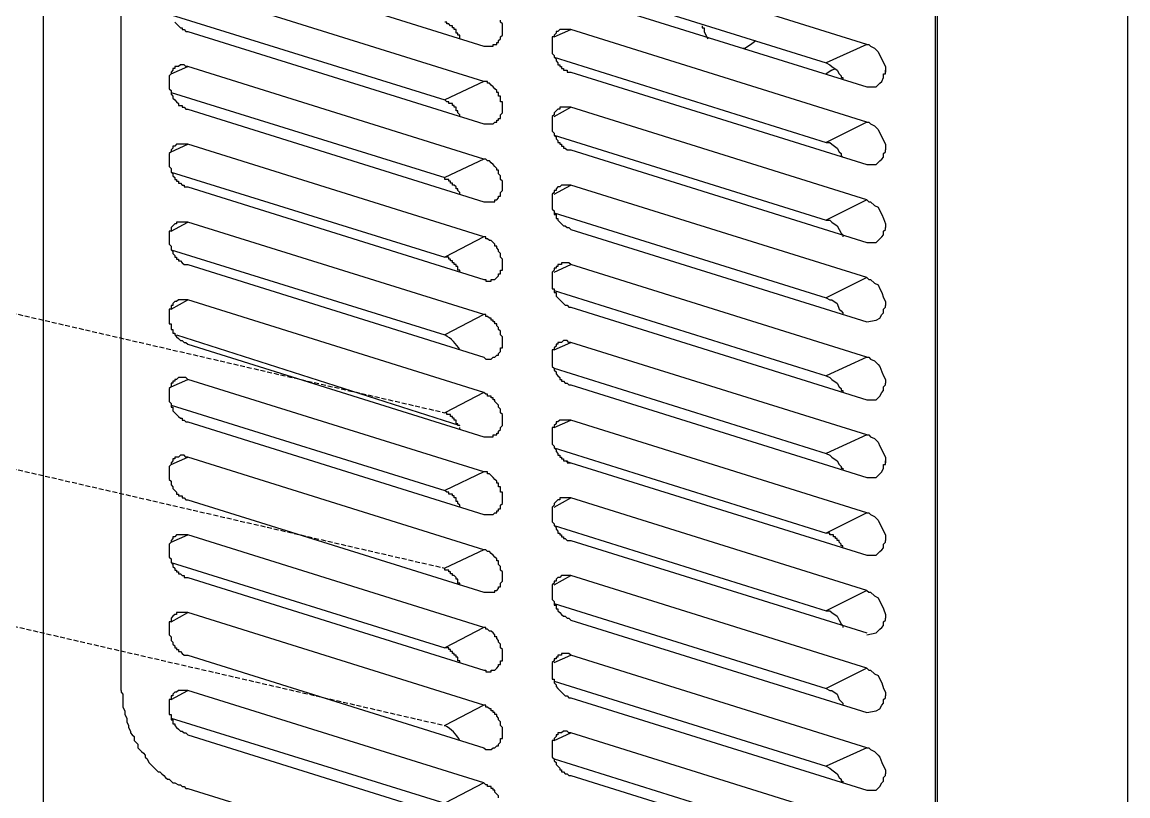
# Model space of a CAD drawing. Header units: millimetres. Extents: x 2689 to 2999, y 977 to 1485.
# Drawn here: x 2756.8 to 2808.9, y 1042 to 1078.5 of the extents above; entities that cross this region are included whole.
import ezdxf

# ---------------------------------------------------------------- set-up
doc = ezdxf.new("R2010")
doc.units = ezdxf.units.MM
doc.linetypes.add('PDF_IMPORT', pattern=[1, 0.8, -0.2])
doc.layers.add('PDF_几何图形', color=7, linetype='Continuous')

msp = doc.modelspace()

# ---------------------------------------------------------------- linework, layer by layer
at = {"layer": 'PDF_几何图形', "lineweight": -3}
for points in [[(2757.764, 1036.04), (2757.764, 1159.613)], [(2808.904, 1011.517), (2808.904, 1152.195)], [(2761.429, 1046.949), (2761.429, 1146.435)], [(2799.828, 1034.905), (2799.828, 1134.305)], [(2799.915, 1134.392), (2799.915, 1034.993)], [(2764.571, 1081.682), (2778.534, 1077.318)], [(2796.599, 1077.405), (2782.636, 1081.769)], [(2781.85, 1080.547), (2794.679, 1076.533)], [(2778.534, 1075.66), (2764.571, 1080.024)], [(2782.636, 1079.762), (2796.599, 1075.398)], [(2763.786, 1078.802), (2776.701, 1074.787)], [(2763.96, 1078.453), (2764.047, 1078.365), (2764.135, 1078.278), (2764.222, 1078.191), (2764.309, 1078.191), (2764.309, 1078.104), (2764.396, 1078.104), (2764.484, 1078.016), (2764.571, 1078.016)], [(2777.4, 1077.667), (2777.4, 1077.755), (2777.4, 1077.842), (2777.312, 1077.842), (2777.312, 1077.929), (2777.225, 1077.929), (2777.225, 1078.016), (2777.225, 1078.104), (2777.138, 1078.104), (2777.138, 1078.191), (2777.05, 1078.191), (2777.05, 1078.278), (2776.963, 1078.278), (2776.876, 1078.365), (2776.789, 1078.365), (2776.789, 1078.453), (2776.701, 1078.453)], [(2778.534, 1077.318), (2778.621, 1077.318), (2778.709, 1077.318), (2778.796, 1077.318), (2778.883, 1077.318), (2778.97, 1077.318), (2778.97, 1077.405), (2779.058, 1077.405), (2779.145, 1077.405), (2779.145, 1077.493), (2779.232, 1077.493), (2779.232, 1077.58), (2779.319, 1077.667), (2779.319, 1077.755), (2779.407, 1077.842), (2779.407, 1077.929), (2779.407, 1078.016), (2779.407, 1078.104), (2779.407, 1078.191), (2779.407, 1078.278), (2779.407, 1078.365), (2779.319, 1078.453), (2779.319, 1078.54)], [(2764.571, 1078.016), (2778.534, 1073.653)], [(2782.636, 1078.104), (2782.548, 1078.104), (2782.461, 1078.104), (2782.374, 1078.104), (2782.287, 1078.104), (2782.199, 1078.104), (2782.112, 1078.104), (2782.025, 1078.016), (2781.938, 1078.016), (2781.938, 1077.929), (2781.85, 1077.842), (2781.85, 1077.755), (2781.763, 1077.755), (2781.763, 1077.667), (2781.763, 1077.58), (2781.763, 1077.493), (2781.763, 1077.405), (2781.763, 1077.318), (2781.763, 1077.231), (2781.763, 1077.144), (2781.763, 1077.056), (2781.763, 1076.969), (2781.85, 1076.882), (2781.85, 1076.795), (2781.938, 1076.707), (2781.938, 1076.62), (2782.025, 1076.533), (2782.025, 1076.445), (2782.112, 1076.445), (2782.112, 1076.358), (2782.199, 1076.358), (2782.199, 1076.271), (2782.287, 1076.271), (2782.287, 1076.184), (2782.374, 1076.184), (2782.461, 1076.184), (2782.461, 1076.096), (2782.548, 1076.096), (2782.636, 1076.096)], [(2781.85, 1077.755), (2782.636, 1078.104)], [(2796.599, 1073.74), (2782.636, 1078.104)], [(2788.832, 1078.278), (2788.832, 1078.191), (2788.919, 1078.191), (2788.919, 1078.104), (2788.919, 1078.016), (2789.006, 1077.842), (2789.094, 1077.667)], [(2790.839, 1077.231), (2791.101, 1077.405), (2791.363, 1077.58)], [(2796.599, 1077.405), (2794.679, 1076.533)], [(2796.599, 1077.405), (2796.686, 1077.405), (2796.773, 1077.318), (2796.948, 1077.231), (2797.122, 1077.056), (2797.21, 1076.882), (2797.297, 1076.707), (2797.384, 1076.533), (2797.471, 1076.358), (2797.471, 1076.096)], [(2781.85, 1076.795), (2794.679, 1072.78)], [(2790.752, 1077.231), (2790.839, 1077.231)], [(2764.571, 1076.358), (2764.484, 1076.358), (2764.396, 1076.446), (2764.309, 1076.446), (2764.222, 1076.446), (2764.135, 1076.358), (2764.047, 1076.358), (2763.96, 1076.358), (2763.96, 1076.271), (2763.873, 1076.271), (2763.873, 1076.184), (2763.786, 1076.096), (2763.786, 1076.009), (2763.698, 1075.922), (2763.698, 1075.835), (2763.698, 1075.747), (2763.698, 1075.66), (2763.698, 1075.573), (2763.698, 1075.486), (2763.698, 1075.398), (2763.698, 1075.311), (2763.786, 1075.224), (2763.786, 1075.136), (2763.786, 1075.049), (2763.873, 1074.962), (2763.873, 1074.875), (2763.96, 1074.787), (2764.047, 1074.7), (2764.135, 1074.613), (2764.135, 1074.526), (2764.222, 1074.526), (2764.309, 1074.526), (2764.309, 1074.438), (2764.396, 1074.438), (2764.484, 1074.351), (2764.571, 1074.351)], [(2763.786, 1076.009), (2764.571, 1076.358)], [(2778.534, 1071.995), (2764.571, 1076.358)], [(2794.679, 1076.533), (2794.853, 1076.446), (2794.941, 1076.358), (2795.202, 1076.184), (2795.29, 1076.009), (2795.377, 1075.922), (2795.377, 1075.835), (2795.464, 1075.835), (2795.464, 1075.747)], [(2794.941, 1076.184), (2795.115, 1076.271)], [(2782.636, 1076.096), (2796.599, 1071.733)], [(2794.941, 1076.184), (2794.679, 1076.009)], [(2797.035, 1075.398), (2797.21, 1075.573), (2797.297, 1075.66), (2797.384, 1075.835), (2797.384, 1075.922), (2797.384, 1076.009), (2797.471, 1076.009), (2797.471, 1076.184)], [(2778.534, 1075.66), (2776.701, 1074.787)], [(2778.534, 1073.653), (2778.621, 1073.653), (2778.709, 1073.653), (2778.796, 1073.653), (2778.883, 1073.653), (2778.97, 1073.653), (2779.058, 1073.74), (2779.145, 1073.74), (2779.145, 1073.827), (2779.232, 1073.827), (2779.232, 1073.915), (2779.319, 1073.915), (2779.319, 1074.002), (2779.319, 1074.089), (2779.407, 1074.176), (2779.407, 1074.264), (2779.407, 1074.351), (2779.407, 1074.438), (2779.407, 1074.526), (2779.407, 1074.613), (2779.407, 1074.7), (2779.319, 1074.7), (2779.319, 1074.787), (2779.319, 1074.875), (2779.319, 1074.962), (2779.232, 1074.962), (2779.232, 1075.049), (2779.232, 1075.136), (2779.145, 1075.136), (2779.145, 1075.224), (2779.058, 1075.311), (2778.97, 1075.398), (2778.883, 1075.486), (2778.796, 1075.573), (2778.709, 1075.573), (2778.709, 1075.66), (2778.621, 1075.66), (2778.534, 1075.66)], [(2796.599, 1075.398), (2797.035, 1075.398)], [(2763.786, 1075.136), (2776.701, 1071.122)], [(2777.4, 1074.002), (2777.4, 1074.089), (2777.312, 1074.176), (2777.312, 1074.264), (2777.225, 1074.264), (2777.225, 1074.351), (2777.225, 1074.438), (2777.138, 1074.438), (2777.138, 1074.526), (2777.05, 1074.526), (2777.05, 1074.613), (2776.963, 1074.613), (2776.876, 1074.613), (2776.876, 1074.7), (2776.789, 1074.7), (2776.701, 1074.787)], [(2764.571, 1074.351), (2778.534, 1069.988)], [(2782.636, 1074.438), (2782.548, 1074.438), (2782.461, 1074.438), (2782.374, 1074.438), (2782.287, 1074.438), (2782.199, 1074.438), (2782.112, 1074.438), (2782.112, 1074.351), (2782.025, 1074.351), (2781.938, 1074.264), (2781.85, 1074.176), (2781.85, 1074.089), (2781.763, 1074.002), (2781.763, 1073.915), (2781.763, 1073.827), (2781.763, 1073.74), (2781.763, 1073.653), (2781.763, 1073.566), (2781.763, 1073.478), (2781.763, 1073.391), (2781.763, 1073.304), (2781.85, 1073.217), (2781.85, 1073.129), (2781.938, 1073.042), (2781.938, 1072.955), (2782.025, 1072.867), (2782.025, 1072.78), (2782.112, 1072.78), (2782.112, 1072.693), (2782.199, 1072.693), (2782.199, 1072.606), (2782.287, 1072.606), (2782.287, 1072.518), (2782.374, 1072.518), (2782.461, 1072.431), (2782.548, 1072.431), (2782.636, 1072.431)], [(2781.85, 1074.002), (2782.636, 1074.438)], [(2796.599, 1070.075), (2782.636, 1074.438)], [(2796.599, 1073.74), (2794.679, 1072.78)], [(2796.599, 1073.74), (2796.686, 1073.74), (2796.773, 1073.653), (2796.948, 1073.566), (2797.122, 1073.391), (2797.21, 1073.217), (2797.297, 1073.042), (2797.384, 1072.867), (2797.471, 1072.693), (2797.471, 1072.431)], [(2781.85, 1073.129), (2794.679, 1069.115)], [(2764.571, 1072.693), (2764.484, 1072.693), (2764.396, 1072.693), (2764.309, 1072.693), (2764.222, 1072.693), (2764.135, 1072.693), (2764.047, 1072.693), (2763.96, 1072.606), (2763.873, 1072.606), (2763.873, 1072.518), (2763.786, 1072.431), (2763.786, 1072.344), (2763.698, 1072.257), (2763.698, 1072.169), (2763.698, 1072.082), (2763.698, 1071.995), (2763.698, 1071.907), (2763.698, 1071.82), (2763.698, 1071.733), (2763.698, 1071.646), (2763.786, 1071.558), (2763.786, 1071.471), (2763.786, 1071.384), (2763.873, 1071.297), (2763.873, 1071.209), (2763.96, 1071.122), (2763.96, 1071.035), (2764.047, 1071.035), (2764.047, 1070.948), (2764.135, 1070.948), (2764.135, 1070.86), (2764.222, 1070.86), (2764.309, 1070.773), (2764.396, 1070.773), (2764.396, 1070.686), (2764.484, 1070.686), (2764.571, 1070.686)], [(2763.786, 1072.344), (2764.571, 1072.693)], [(2778.534, 1068.329), (2764.571, 1072.693)], [(2794.679, 1072.78), (2794.853, 1072.78), (2794.941, 1072.693), (2795.202, 1072.518), (2795.29, 1072.344), (2795.377, 1072.257), (2795.377, 1072.169), (2795.464, 1072.082)], [(2782.636, 1072.431), (2796.599, 1068.068)], [(2797.035, 1071.733), (2797.21, 1071.907), (2797.297, 1071.995), (2797.384, 1072.082), (2797.384, 1072.257), (2797.471, 1072.344), (2797.471, 1072.431)], [(2778.534, 1071.995), (2776.701, 1071.122)], [(2778.534, 1069.988), (2778.621, 1069.988), (2778.709, 1069.988), (2778.796, 1069.988), (2778.883, 1069.988), (2778.97, 1069.988), (2779.058, 1069.988), (2779.058, 1070.075), (2779.145, 1070.075), (2779.232, 1070.162), (2779.232, 1070.249), (2779.319, 1070.249), (2779.319, 1070.337), (2779.319, 1070.424), (2779.407, 1070.511), (2779.407, 1070.598), (2779.407, 1070.686), (2779.407, 1070.773), (2779.407, 1070.86), (2779.407, 1070.948), (2779.319, 1071.035), (2779.319, 1071.122), (2779.319, 1071.209), (2779.232, 1071.297), (2779.232, 1071.384), (2779.232, 1071.471), (2779.145, 1071.471), (2779.145, 1071.558), (2779.058, 1071.646), (2778.97, 1071.733), (2778.883, 1071.82), (2778.796, 1071.908), (2778.709, 1071.908), (2778.621, 1071.995), (2778.534, 1071.995)], [(2796.599, 1071.733), (2797.035, 1071.733)], [(2763.786, 1071.384), (2776.701, 1067.369)], [(2777.4, 1070.337), (2777.4, 1070.424), (2777.312, 1070.511), (2777.312, 1070.598), (2777.225, 1070.598), (2777.225, 1070.686), (2777.138, 1070.773), (2777.05, 1070.773), (2777.05, 1070.86), (2776.963, 1070.86), (2776.963, 1070.948), (2776.876, 1070.948), (2776.876, 1071.035), (2776.789, 1071.035), (2776.701, 1071.035), (2776.701, 1071.122)], [(2764.571, 1070.686), (2778.534, 1066.322)], [(2782.636, 1070.773), (2782.548, 1070.773), (2782.461, 1070.773), (2782.374, 1070.773), (2782.287, 1070.773), (2782.199, 1070.773), (2782.112, 1070.686), (2782.025, 1070.686), (2781.938, 1070.598), (2781.938, 1070.511), (2781.85, 1070.511), (2781.85, 1070.424), (2781.763, 1070.337), (2781.763, 1070.249), (2781.763, 1070.162), (2781.763, 1070.075), (2781.763, 1069.988), (2781.763, 1069.9), (2781.763, 1069.813), (2781.763, 1069.726), (2781.763, 1069.638), (2781.85, 1069.551), (2781.85, 1069.464), (2781.85, 1069.377), (2781.938, 1069.377), (2781.938, 1069.289), (2781.938, 1069.202), (2782.025, 1069.202), (2782.025, 1069.115), (2782.112, 1069.028), (2782.199, 1068.94), (2782.287, 1068.853), (2782.374, 1068.853), (2782.461, 1068.766), (2782.548, 1068.766), (2782.636, 1068.679)], [(2781.85, 1070.337), (2782.636, 1070.773)], [(2796.599, 1066.41), (2782.636, 1070.773)], [(2796.599, 1070.075), (2794.679, 1069.115)], [(2796.599, 1070.075), (2796.686, 1069.988), (2796.773, 1069.988), (2796.948, 1069.813), (2797.122, 1069.726), (2797.21, 1069.551), (2797.297, 1069.377), (2797.384, 1069.202), (2797.471, 1068.94), (2797.471, 1068.766)], [(2781.85, 1069.464), (2794.679, 1065.45)], [(2764.571, 1069.028), (2764.484, 1069.028), (2764.396, 1069.028), (2764.309, 1069.028), (2764.222, 1069.028), (2764.135, 1069.028), (2764.047, 1069.028), (2764.047, 1068.94), (2763.96, 1068.94), (2763.873, 1068.853), (2763.786, 1068.766), (2763.786, 1068.679), (2763.786, 1068.591), (2763.698, 1068.591), (2763.698, 1068.504), (2763.698, 1068.417), (2763.698, 1068.329), (2763.698, 1068.242), (2763.698, 1068.155), (2763.698, 1068.068), (2763.698, 1067.98), (2763.786, 1067.893), (2763.786, 1067.806), (2763.786, 1067.719), (2763.873, 1067.631), (2763.873, 1067.544), (2763.96, 1067.457), (2763.96, 1067.369), (2764.047, 1067.369), (2764.047, 1067.282), (2764.135, 1067.282), (2764.135, 1067.195), (2764.222, 1067.195), (2764.309, 1067.108), (2764.396, 1067.02), (2764.484, 1067.02), (2764.571, 1067.02)], [(2763.786, 1068.591), (2764.571, 1069.028)], [(2778.534, 1064.664), (2764.571, 1069.028)], [(2794.679, 1069.115), (2794.853, 1069.115), (2794.941, 1069.028), (2795.202, 1068.853), (2795.29, 1068.679), (2795.377, 1068.504), (2795.464, 1068.417), (2795.464, 1068.329)], [(2782.636, 1068.679), (2796.599, 1064.315)], [(2797.035, 1068.068), (2797.21, 1068.242), (2797.297, 1068.329), (2797.384, 1068.417), (2797.384, 1068.504), (2797.384, 1068.591), (2797.471, 1068.679), (2797.471, 1068.766)], [(2778.534, 1068.329), (2776.701, 1067.369)], [(2778.534, 1066.322), (2778.621, 1066.322), (2778.621, 1066.235), (2778.709, 1066.235), (2778.796, 1066.235), (2778.883, 1066.235), (2778.883, 1066.322), (2778.97, 1066.322), (2779.058, 1066.322), (2779.145, 1066.41), (2779.232, 1066.497), (2779.232, 1066.584), (2779.319, 1066.584), (2779.319, 1066.671), (2779.319, 1066.759), (2779.407, 1066.759), (2779.407, 1066.846), (2779.407, 1066.933), (2779.407, 1067.02), (2779.407, 1067.108), (2779.407, 1067.195), (2779.407, 1067.282), (2779.319, 1067.369), (2779.319, 1067.457), (2779.319, 1067.544), (2779.232, 1067.631), (2779.232, 1067.719), (2779.145, 1067.806), (2779.145, 1067.893), (2779.058, 1067.893), (2779.058, 1067.98), (2778.97, 1068.068), (2778.883, 1068.155), (2778.796, 1068.155), (2778.709, 1068.242), (2778.621, 1068.242), (2778.621, 1068.329), (2778.534, 1068.329)], [(2796.599, 1068.068), (2797.035, 1068.068)], [(2763.786, 1067.719), (2776.701, 1063.704)], [(2764.571, 1067.02), (2778.534, 1062.657)], [(2777.4, 1066.671), (2777.4, 1066.759), (2777.312, 1066.759), (2777.312, 1066.846), (2777.312, 1066.933), (2777.225, 1066.933), (2777.225, 1067.02), (2777.138, 1067.02), (2777.138, 1067.108), (2777.05, 1067.108), (2777.05, 1067.195), (2776.963, 1067.195), (2776.963, 1067.282), (2776.876, 1067.282), (2776.876, 1067.369), (2776.789, 1067.369), (2776.701, 1067.369)], [(2782.636, 1067.02), (2782.548, 1067.108), (2782.461, 1067.108), (2782.374, 1067.108), (2782.287, 1067.108), (2782.199, 1067.108), (2782.199, 1067.02), (2782.112, 1067.02), (2782.025, 1067.02), (2782.025, 1066.933), (2781.938, 1066.933), (2781.938, 1066.846), (2781.85, 1066.846), (2781.85, 1066.759), (2781.763, 1066.671), (2781.763, 1066.584), (2781.763, 1066.497), (2781.763, 1066.41), (2781.763, 1066.322), (2781.763, 1066.235), (2781.763, 1066.148), (2781.763, 1066.06), (2781.763, 1065.973), (2781.763, 1065.886), (2781.85, 1065.886), (2781.85, 1065.799), (2781.85, 1065.711), (2781.938, 1065.711), (2781.938, 1065.624), (2781.938, 1065.537), (2782.025, 1065.45), (2782.112, 1065.362), (2782.199, 1065.275), (2782.287, 1065.188), (2782.374, 1065.101), (2782.461, 1065.101), (2782.548, 1065.013), (2782.636, 1065.013)], [(2781.85, 1066.671), (2782.636, 1067.02)], [(2796.599, 1062.657), (2782.636, 1067.02)], [(2796.599, 1066.41), (2794.679, 1065.45)], [(2796.599, 1066.41), (2796.686, 1066.322), (2796.773, 1066.322), (2796.948, 1066.148), (2797.122, 1066.06), (2797.21, 1065.886), (2797.297, 1065.711), (2797.384, 1065.45), (2797.471, 1065.275), (2797.471, 1065.1)], [(2764.571, 1065.362), (2764.484, 1065.362), (2764.396, 1065.362), (2764.309, 1065.362), (2764.222, 1065.362), (2764.135, 1065.362), (2764.047, 1065.275), (2763.96, 1065.275), (2763.873, 1065.188), (2763.873, 1065.1), (2763.786, 1065.1), (2763.786, 1065.013), (2763.786, 1064.926), (2763.698, 1064.926), (2763.698, 1064.839), (2763.698, 1064.751), (2763.698, 1064.664), (2763.698, 1064.577), (2763.698, 1064.49), (2763.698, 1064.402), (2763.698, 1064.315), (2763.698, 1064.228), (2763.786, 1064.228), (2763.786, 1064.141), (2763.786, 1064.053), (2763.786, 1063.966), (2763.873, 1063.966), (2763.873, 1063.879), (2763.873, 1063.791), (2763.96, 1063.791), (2763.96, 1063.704), (2764.047, 1063.617), (2764.135, 1063.53), (2764.222, 1063.442), (2764.309, 1063.442), (2764.396, 1063.355), (2764.484, 1063.355), (2764.571, 1063.268)], [(2763.786, 1064.926), (2764.571, 1065.362)], [(2778.534, 1060.999), (2764.571, 1065.362)], [(2781.85, 1065.799), (2794.679, 1061.784)], [(2794.679, 1065.45), (2794.853, 1065.362), (2794.941, 1065.362), (2795.202, 1065.188), (2795.29, 1064.926), (2795.377, 1064.839), (2795.464, 1064.751), (2795.464, 1064.664)], [(2782.636, 1065.013), (2796.599, 1060.65)], [(2797.035, 1064.402), (2797.21, 1064.49), (2797.297, 1064.664), (2797.384, 1064.751), (2797.384, 1064.839), (2797.384, 1064.926), (2797.471, 1065.013), (2797.471, 1065.1)], [(2778.534, 1064.664), (2776.701, 1063.704)], [(2778.534, 1062.657), (2778.621, 1062.57), (2778.709, 1062.57), (2778.796, 1062.57), (2778.883, 1062.57), (2778.97, 1062.657), (2779.058, 1062.657), (2779.145, 1062.744), (2779.232, 1062.744), (2779.232, 1062.832), (2779.319, 1062.919), (2779.319, 1063.006), (2779.319, 1063.093), (2779.407, 1063.093), (2779.407, 1063.181), (2779.407, 1063.268), (2779.407, 1063.355), (2779.407, 1063.442), (2779.407, 1063.53), (2779.407, 1063.617), (2779.319, 1063.704), (2779.319, 1063.791), (2779.319, 1063.879), (2779.232, 1063.966), (2779.232, 1064.053), (2779.145, 1064.141), (2779.145, 1064.228), (2779.058, 1064.228), (2779.058, 1064.315), (2778.97, 1064.315), (2778.97, 1064.402), (2778.883, 1064.402), (2778.883, 1064.49), (2778.796, 1064.49), (2778.709, 1064.577), (2778.621, 1064.577), (2778.621, 1064.664), (2778.534, 1064.664)], [(2796.599, 1064.315), (2797.035, 1064.402)], [(2764.047, 1063.704), (2777.4, 1059.428)], [(2764.571, 1063.268), (2778.534, 1058.904)], [(2782.636, 1063.355), (2782.548, 1063.355), (2782.461, 1063.442), (2782.374, 1063.442), (2782.287, 1063.442), (2782.199, 1063.355), (2782.112, 1063.355), (2782.025, 1063.355), (2782.025, 1063.268), (2781.938, 1063.268), (2781.938, 1063.181), (2781.85, 1063.093), (2781.85, 1063.006), (2781.763, 1063.006), (2781.763, 1062.919), (2781.763, 1062.831), (2781.763, 1062.744), (2781.763, 1062.657), (2781.763, 1062.57), (2781.763, 1062.482), (2781.763, 1062.395), (2781.763, 1062.308), (2781.763, 1062.221), (2781.85, 1062.133), (2781.85, 1062.046), (2781.938, 1061.959), (2781.938, 1061.872), (2782.025, 1061.784), (2782.112, 1061.697), (2782.112, 1061.61), (2782.199, 1061.61), (2782.199, 1061.522), (2782.287, 1061.522), (2782.374, 1061.435), (2782.461, 1061.435), (2782.548, 1061.348), (2782.636, 1061.348)], [(2781.85, 1063.006), (2782.636, 1063.355)], [(2796.599, 1058.992), (2782.636, 1063.355)], [(2796.599, 1062.657), (2794.679, 1061.784)], [(2796.599, 1062.657), (2796.686, 1062.657), (2796.773, 1062.57), (2796.948, 1062.482), (2797.122, 1062.308), (2797.21, 1062.221), (2797.297, 1061.959), (2797.384, 1061.784), (2797.471, 1061.61), (2797.471, 1061.435)], [(2764.571, 1061.61), (2764.484, 1061.697), (2764.396, 1061.697), (2764.309, 1061.697), (2764.222, 1061.697), (2764.135, 1061.697), (2764.047, 1061.61), (2763.96, 1061.61), (2763.96, 1061.522), (2763.873, 1061.522), (2763.873, 1061.435), (2763.786, 1061.435), (2763.786, 1061.348), (2763.786, 1061.261), (2763.698, 1061.173), (2763.698, 1061.086), (2763.698, 1060.999), (2763.698, 1060.912), (2763.698, 1060.824), (2763.698, 1060.737), (2763.698, 1060.65), (2763.698, 1060.562), (2763.786, 1060.475), (2763.786, 1060.388), (2763.786, 1060.301), (2763.873, 1060.301), (2763.873, 1060.213), (2763.873, 1060.126), (2763.96, 1060.039), (2764.047, 1059.952), (2764.135, 1059.864), (2764.222, 1059.777), (2764.309, 1059.777), (2764.309, 1059.69), (2764.396, 1059.69), (2764.484, 1059.603), (2764.571, 1059.603)], [(2781.85, 1062.133), (2794.679, 1058.119)], [(2794.679, 1061.784), (2794.853, 1061.697), (2794.941, 1061.61), (2795.202, 1061.435), (2795.29, 1061.261), (2795.377, 1061.173), (2795.377, 1061.086), (2795.464, 1061.086), (2795.464, 1060.999)], [(2763.786, 1061.261), (2764.571, 1061.61)], [(2778.534, 1057.246), (2764.571, 1061.61)], [(2782.636, 1061.348), (2796.599, 1056.984)], [(2797.035, 1060.65), (2797.21, 1060.824), (2797.297, 1060.999), (2797.384, 1061.086), (2797.384, 1061.173), (2797.384, 1061.261), (2797.471, 1061.348), (2797.471, 1061.435)], [(2778.534, 1060.999), (2776.701, 1060.039)], [(2778.534, 1058.904), (2778.621, 1058.904), (2778.709, 1058.904), (2778.796, 1058.904), (2778.883, 1058.904), (2778.97, 1058.904), (2778.97, 1058.992), (2779.058, 1058.992), (2779.145, 1058.992), (2779.145, 1059.079), (2779.232, 1059.079), (2779.232, 1059.166), (2779.319, 1059.253), (2779.319, 1059.341), (2779.407, 1059.428), (2779.407, 1059.515), (2779.407, 1059.603), (2779.407, 1059.69), (2779.407, 1059.777), (2779.407, 1059.864), (2779.407, 1059.952), (2779.319, 1060.039), (2779.319, 1060.126), (2779.319, 1060.213), (2779.232, 1060.301), (2779.232, 1060.388), (2779.145, 1060.475), (2779.058, 1060.563), (2779.058, 1060.65), (2778.97, 1060.65), (2778.97, 1060.737), (2778.883, 1060.737), (2778.883, 1060.824), (2778.796, 1060.824), (2778.709, 1060.824), (2778.709, 1060.912), (2778.621, 1060.912), (2778.534, 1060.999)], [(2796.599, 1060.65), (2797.035, 1060.65)], [(2763.786, 1060.388), (2776.701, 1056.374)], [(2764.571, 1059.603), (2778.534, 1055.239)], [(2777.4, 1059.428), (2777.312, 1059.428), (2777.312, 1059.515), (2777.225, 1059.515), (2777.225, 1059.603), (2777.225, 1059.69), (2777.138, 1059.69), (2777.138, 1059.777), (2777.05, 1059.777), (2777.05, 1059.864), (2776.963, 1059.864), (2776.963, 1059.952), (2776.876, 1059.952), (2776.789, 1059.952), (2776.789, 1060.039), (2776.701, 1060.039)], [(2782.636, 1059.69), (2782.548, 1059.69), (2782.461, 1059.69), (2782.374, 1059.69), (2782.287, 1059.69), (2782.199, 1059.69), (2782.112, 1059.69), (2782.025, 1059.603), (2781.938, 1059.603), (2781.938, 1059.515), (2781.85, 1059.428), (2781.85, 1059.341), (2781.763, 1059.341), (2781.763, 1059.253), (2781.763, 1059.166), (2781.763, 1059.079), (2781.763, 1058.992), (2781.763, 1058.904), (2781.763, 1058.817), (2781.763, 1058.73), (2781.763, 1058.643), (2781.763, 1058.555), (2781.85, 1058.468), (2781.85, 1058.381), (2781.938, 1058.294), (2781.938, 1058.206), (2782.025, 1058.119), (2782.025, 1058.032), (2782.112, 1058.032), (2782.112, 1057.944), (2782.199, 1057.944), (2782.199, 1057.857), (2782.287, 1057.857), (2782.287, 1057.77), (2782.374, 1057.77), (2782.461, 1057.77), (2782.461, 1057.683), (2782.548, 1057.683), (2782.636, 1057.683)], [(2781.85, 1059.341), (2782.636, 1059.69)], [(2796.599, 1055.326), (2782.636, 1059.69)], [(2777.4, 1059.253), (2777.4, 1059.341)], [(2796.599, 1058.992), (2794.679, 1058.119)], [(2796.599, 1058.992), (2796.686, 1058.992), (2796.773, 1058.904), (2796.948, 1058.817), (2797.122, 1058.643), (2797.21, 1058.468), (2797.297, 1058.294), (2797.384, 1058.119), (2797.471, 1057.944), (2797.471, 1057.683)], [(2764.571, 1057.944), (2764.484, 1057.944), (2764.396, 1058.032), (2764.309, 1058.032), (2764.222, 1058.032), (2764.135, 1057.944), (2764.047, 1057.944), (2763.96, 1057.944), (2763.96, 1057.857), (2763.873, 1057.857), (2763.873, 1057.77), (2763.786, 1057.683), (2763.786, 1057.595), (2763.698, 1057.508), (2763.698, 1057.421), (2763.698, 1057.334), (2763.698, 1057.246), (2763.698, 1057.159), (2763.698, 1057.072), (2763.698, 1056.984), (2763.698, 1056.897), (2763.786, 1056.81), (2763.786, 1056.723), (2763.786, 1056.635), (2763.873, 1056.548), (2763.873, 1056.461), (2763.96, 1056.374), (2764.047, 1056.286), (2764.047, 1056.199), (2764.135, 1056.199), (2764.135, 1056.112), (2764.222, 1056.112), (2764.309, 1056.112), (2764.309, 1056.025), (2764.396, 1056.025), (2764.484, 1055.937), (2764.571, 1055.937)], [(2781.85, 1058.381), (2794.679, 1054.366)], [(2794.679, 1058.119), (2794.853, 1058.032), (2794.941, 1057.944), (2795.202, 1057.77), (2795.29, 1057.595), (2795.377, 1057.508), (2795.377, 1057.421), (2795.464, 1057.421), (2795.464, 1057.334)], [(2763.786, 1057.595), (2764.571, 1057.944)], [(2778.534, 1053.581), (2764.571, 1057.944)], [(2782.374, 1057.77), (2782.636, 1057.683)], [(2782.636, 1057.683), (2796.599, 1053.319)], [(2797.035, 1056.984), (2797.21, 1057.159), (2797.297, 1057.246), (2797.384, 1057.421), (2797.384, 1057.508), (2797.384, 1057.595), (2797.471, 1057.595), (2797.471, 1057.77)], [(2778.534, 1057.246), (2776.701, 1056.374)], [(2778.534, 1055.239), (2778.621, 1055.239), (2778.709, 1055.239), (2778.796, 1055.239), (2778.883, 1055.239), (2778.97, 1055.239), (2779.058, 1055.326), (2779.145, 1055.326), (2779.145, 1055.414), (2779.232, 1055.414), (2779.232, 1055.501), (2779.319, 1055.501), (2779.319, 1055.588), (2779.319, 1055.675), (2779.407, 1055.763), (2779.407, 1055.85), (2779.407, 1055.937), (2779.407, 1056.025), (2779.407, 1056.112), (2779.407, 1056.199), (2779.407, 1056.286), (2779.319, 1056.286), (2779.319, 1056.374), (2779.319, 1056.461), (2779.319, 1056.548), (2779.232, 1056.548), (2779.232, 1056.635), (2779.232, 1056.723), (2779.145, 1056.723), (2779.145, 1056.81), (2779.058, 1056.897), (2778.97, 1056.984), (2778.883, 1057.072), (2778.796, 1057.159), (2778.709, 1057.159), (2778.709, 1057.246), (2778.621, 1057.246), (2778.534, 1057.246)], [(2796.599, 1056.984), (2797.035, 1056.984)], [(2764.571, 1055.937), (2778.534, 1051.574)], [(2777.4, 1055.588), (2777.4, 1055.675), (2777.312, 1055.763), (2777.312, 1055.85), (2777.225, 1055.85), (2777.225, 1055.937), (2777.225, 1056.025), (2777.138, 1056.025), (2777.138, 1056.112), (2777.05, 1056.112), (2777.05, 1056.199), (2776.963, 1056.199), (2776.876, 1056.199), (2776.876, 1056.286), (2776.789, 1056.286), (2776.701, 1056.374)], [(2782.636, 1056.025), (2782.548, 1056.025), (2782.461, 1056.025), (2782.374, 1056.025), (2782.287, 1056.025), (2782.199, 1056.025), (2782.112, 1056.025), (2782.112, 1055.937), (2782.025, 1055.937), (2781.938, 1055.85), (2781.85, 1055.763), (2781.85, 1055.675), (2781.763, 1055.588), (2781.763, 1055.501), (2781.763, 1055.414), (2781.763, 1055.326), (2781.763, 1055.239), (2781.763, 1055.152), (2781.763, 1055.065), (2781.763, 1054.977), (2781.763, 1054.89), (2781.85, 1054.803), (2781.85, 1054.715), (2781.938, 1054.628), (2781.938, 1054.541), (2782.025, 1054.454), (2782.025, 1054.366), (2782.112, 1054.366), (2782.112, 1054.279), (2782.199, 1054.279), (2782.199, 1054.192), (2782.287, 1054.192), (2782.287, 1054.105), (2782.374, 1054.105), (2782.461, 1054.017), (2782.548, 1054.017), (2782.636, 1054.017)], [(2781.85, 1055.588), (2782.636, 1056.025)], [(2796.599, 1051.661), (2782.636, 1056.025)], [(2796.599, 1055.326), (2794.679, 1054.366)], [(2796.599, 1055.326), (2796.686, 1055.326), (2796.773, 1055.239), (2796.948, 1055.152), (2797.122, 1054.977), (2797.21, 1054.803), (2797.297, 1054.628), (2797.384, 1054.454), (2797.471, 1054.279), (2797.471, 1054.017)], [(2781.85, 1054.715), (2794.679, 1050.701)], [(2795.464, 1053.668), (2795.464, 1053.755), (2795.377, 1053.755), (2795.377, 1053.843), (2795.29, 1053.93), (2795.29, 1054.017), (2795.202, 1054.017), (2795.202, 1054.105), (2795.115, 1054.105), (2795.115, 1054.192), (2795.028, 1054.192), (2795.028, 1054.279), (2794.941, 1054.279), (2794.853, 1054.279), (2794.853, 1054.366), (2794.766, 1054.366), (2794.679, 1054.366)], [(2764.571, 1054.279), (2764.484, 1054.279), (2764.396, 1054.279), (2764.309, 1054.279), (2764.222, 1054.279), (2764.135, 1054.279), (2764.047, 1054.279), (2763.96, 1054.192), (2763.873, 1054.192), (2763.873, 1054.105), (2763.786, 1054.017), (2763.786, 1053.93), (2763.698, 1053.843), (2763.698, 1053.755), (2763.698, 1053.668), (2763.698, 1053.581), (2763.698, 1053.494), (2763.698, 1053.406), (2763.698, 1053.319), (2763.698, 1053.232), (2763.786, 1053.145), (2763.786, 1053.057), (2763.786, 1052.97), (2763.873, 1052.883), (2763.873, 1052.796), (2763.96, 1052.708), (2763.96, 1052.621), (2764.047, 1052.621), (2764.047, 1052.534), (2764.135, 1052.534), (2764.135, 1052.446), (2764.222, 1052.446), (2764.309, 1052.359), (2764.396, 1052.359), (2764.396, 1052.272), (2764.484, 1052.272), (2764.571, 1052.272)], [(2763.786, 1053.93), (2764.571, 1054.279)], [(2778.534, 1049.916), (2764.571, 1054.279)], [(2782.636, 1054.017), (2796.599, 1049.654)], [(2797.035, 1053.319), (2797.21, 1053.494), (2797.297, 1053.581), (2797.384, 1053.668), (2797.384, 1053.843), (2797.471, 1053.93), (2797.471, 1054.017)], [(2778.534, 1053.581), (2776.701, 1052.708)], [(2778.534, 1051.574), (2778.621, 1051.574), (2778.709, 1051.574), (2778.796, 1051.574), (2778.883, 1051.574), (2778.97, 1051.574), (2779.058, 1051.574), (2779.058, 1051.661), (2779.145, 1051.661), (2779.232, 1051.748), (2779.232, 1051.836), (2779.319, 1051.836), (2779.319, 1051.923), (2779.319, 1052.01), (2779.407, 1052.097), (2779.407, 1052.185), (2779.407, 1052.272), (2779.407, 1052.359), (2779.407, 1052.446), (2779.407, 1052.534), (2779.319, 1052.621), (2779.319, 1052.708), (2779.319, 1052.796), (2779.232, 1052.883), (2779.232, 1052.97), (2779.232, 1053.057), (2779.145, 1053.057), (2779.145, 1053.145), (2779.058, 1053.232), (2778.97, 1053.319), (2778.883, 1053.406), (2778.796, 1053.494), (2778.709, 1053.494), (2778.621, 1053.581), (2778.534, 1053.581)], [(2796.599, 1053.319), (2797.035, 1053.319)], [(2763.786, 1052.97), (2776.701, 1048.956)], [(2764.571, 1052.272), (2778.534, 1047.908)], [(2777.4, 1051.923), (2777.4, 1052.01), (2777.312, 1052.01), (2777.312, 1052.097), (2777.312, 1052.185), (2777.225, 1052.185), (2777.225, 1052.272), (2777.138, 1052.359), (2777.05, 1052.359), (2777.05, 1052.446), (2776.963, 1052.446), (2776.963, 1052.534), (2776.876, 1052.534), (2776.876, 1052.621), (2776.789, 1052.621), (2776.701, 1052.621), (2776.701, 1052.708)], [(2782.636, 1052.359), (2782.548, 1052.359), (2782.461, 1052.359), (2782.374, 1052.359), (2782.287, 1052.359), (2782.199, 1052.359), (2782.112, 1052.272), (2782.025, 1052.272), (2781.938, 1052.185), (2781.938, 1052.097), (2781.85, 1052.097), (2781.85, 1052.01), (2781.763, 1051.923), (2781.763, 1051.836), (2781.763, 1051.748), (2781.763, 1051.661), (2781.763, 1051.574), (2781.763, 1051.487), (2781.763, 1051.399), (2781.763, 1051.312), (2781.763, 1051.225), (2781.85, 1051.137), (2781.85, 1051.05), (2781.85, 1050.963), (2781.938, 1050.963), (2781.938, 1050.876), (2781.938, 1050.788), (2782.025, 1050.788), (2782.025, 1050.701), (2782.112, 1050.614), (2782.199, 1050.527), (2782.287, 1050.439), (2782.374, 1050.439), (2782.461, 1050.352), (2782.548, 1050.352), (2782.636, 1050.265)], [(2781.85, 1051.923), (2782.636, 1052.359)], [(2796.599, 1047.996), (2782.636, 1052.359)], [(2796.599, 1051.661), (2794.679, 1050.701)], [(2796.599, 1051.661), (2796.686, 1051.574), (2796.773, 1051.574), (2796.948, 1051.399), (2797.122, 1051.312), (2797.21, 1051.137), (2797.297, 1050.963), (2797.384, 1050.788), (2797.471, 1050.527), (2797.471, 1050.352)], [(2781.85, 1051.05), (2794.679, 1047.036)], [(2794.679, 1050.701), (2794.853, 1050.701), (2794.941, 1050.614), (2795.202, 1050.439), (2795.29, 1050.265), (2795.377, 1050.09), (2795.464, 1050.003), (2795.464, 1049.916)], [(2764.571, 1050.614), (2764.484, 1050.614), (2764.396, 1050.614), (2764.309, 1050.614), (2764.222, 1050.614), (2764.135, 1050.614), (2764.047, 1050.614), (2764.047, 1050.527), (2763.96, 1050.527), (2763.873, 1050.439), (2763.786, 1050.352), (2763.786, 1050.265), (2763.786, 1050.177), (2763.698, 1050.177), (2763.698, 1050.09), (2763.698, 1050.003), (2763.698, 1049.916), (2763.698, 1049.828), (2763.698, 1049.741), (2763.698, 1049.654), (2763.698, 1049.567), (2763.786, 1049.479), (2763.786, 1049.392), (2763.786, 1049.305), (2763.873, 1049.218), (2763.873, 1049.13), (2763.96, 1049.043), (2763.96, 1048.956), (2764.047, 1048.956), (2764.047, 1048.868), (2764.135, 1048.868), (2764.135, 1048.781), (2764.222, 1048.781), (2764.309, 1048.694), (2764.396, 1048.607), (2764.484, 1048.607), (2764.571, 1048.607)], [(2763.786, 1050.177), (2764.571, 1050.614)], [(2778.534, 1046.25), (2764.571, 1050.614)], [(2782.636, 1050.265), (2796.599, 1045.901)], [(2797.035, 1049.654), (2797.21, 1049.828), (2797.297, 1049.916), (2797.384, 1050.003), (2797.384, 1050.09), (2797.384, 1050.177), (2797.471, 1050.265), (2797.471, 1050.352)], [(2778.534, 1049.916), (2776.701, 1048.956)], [(2778.534, 1047.908), (2778.621, 1047.908), (2778.621, 1047.821), (2778.709, 1047.821), (2778.796, 1047.821), (2778.883, 1047.821), (2778.883, 1047.908), (2778.97, 1047.908), (2779.058, 1047.908), (2779.145, 1047.996), (2779.232, 1048.083), (2779.232, 1048.17), (2779.319, 1048.17), (2779.319, 1048.258), (2779.319, 1048.345), (2779.407, 1048.345), (2779.407, 1048.432), (2779.407, 1048.519), (2779.407, 1048.607), (2779.407, 1048.694), (2779.407, 1048.781), (2779.407, 1048.868), (2779.319, 1048.956), (2779.319, 1049.043), (2779.319, 1049.13), (2779.232, 1049.218), (2779.232, 1049.305), (2779.145, 1049.392), (2779.145, 1049.479), (2779.058, 1049.479), (2779.058, 1049.567), (2778.97, 1049.654), (2778.883, 1049.741), (2778.796, 1049.741), (2778.709, 1049.828), (2778.621, 1049.828), (2778.621, 1049.916), (2778.534, 1049.916)], [(2796.599, 1049.567), (2797.035, 1049.654)], [(2764.571, 1048.607), (2778.534, 1044.243)], [(2777.4, 1048.258), (2777.4, 1048.345), (2777.312, 1048.345), (2777.312, 1048.432), (2777.312, 1048.519), (2777.225, 1048.519), (2777.225, 1048.607), (2777.138, 1048.607), (2777.138, 1048.694), (2777.05, 1048.694), (2777.05, 1048.781), (2776.963, 1048.781), (2776.963, 1048.868), (2776.876, 1048.868), (2776.876, 1048.956), (2776.789, 1048.956), (2776.701, 1048.956)], [(2782.636, 1048.607), (2782.548, 1048.694), (2782.461, 1048.694), (2782.374, 1048.694), (2782.287, 1048.694), (2782.199, 1048.694), (2782.199, 1048.607), (2782.112, 1048.607), (2782.025, 1048.607), (2782.025, 1048.519), (2781.938, 1048.519), (2781.938, 1048.432), (2781.85, 1048.432), (2781.85, 1048.345), (2781.763, 1048.258), (2781.763, 1048.17), (2781.763, 1048.083), (2781.763, 1047.996), (2781.763, 1047.908), (2781.763, 1047.821), (2781.763, 1047.734), (2781.763, 1047.647), (2781.763, 1047.559), (2781.763, 1047.472), (2781.85, 1047.472), (2781.85, 1047.385), (2781.85, 1047.298), (2781.938, 1047.21), (2781.938, 1047.123), (2782.025, 1047.036), (2782.112, 1046.949), (2782.199, 1046.861), (2782.287, 1046.774), (2782.374, 1046.687), (2782.461, 1046.687), (2782.548, 1046.599), (2782.636, 1046.599)], [(2781.85, 1048.258), (2782.636, 1048.607)], [(2796.599, 1044.243), (2782.636, 1048.607)], [(2796.599, 1047.996), (2794.679, 1047.036)], [(2796.599, 1047.996), (2796.686, 1047.908), (2796.773, 1047.908), (2796.948, 1047.734), (2797.122, 1047.647), (2797.21, 1047.472), (2797.297, 1047.298), (2797.384, 1047.036), (2797.471, 1046.861), (2797.471, 1046.687)], [(2781.85, 1047.385), (2794.679, 1043.37)], [(2761.429, 1046.949), (2761.429, 1046.861), (2761.517, 1046.774), (2761.517, 1046.599), (2761.517, 1046.512), (2761.517, 1046.338), (2761.517, 1046.25), (2761.517, 1046.163), (2761.604, 1045.989), (2761.604, 1045.901), (2761.604, 1045.814), (2761.691, 1045.639), (2761.691, 1045.552), (2761.691, 1045.465), (2761.778, 1045.29), (2761.778, 1045.203), (2761.866, 1045.029), (2761.866, 1044.941), (2761.953, 1044.854), (2762.04, 1044.767), (2762.04, 1044.592), (2762.127, 1044.505), (2762.215, 1044.418), (2762.215, 1044.243), (2762.302, 1044.156), (2762.389, 1044.069), (2762.477, 1043.981), (2762.564, 1043.894), (2762.564, 1043.807), (2762.651, 1043.72), (2762.738, 1043.545), (2762.826, 1043.458), (2762.913, 1043.37), (2763, 1043.283), (2763.087, 1043.196), (2763.175, 1043.109), (2763.262, 1043.109), (2763.349, 1043.021), (2763.436, 1042.934), (2763.524, 1042.847), (2763.611, 1042.76), (2763.698, 1042.76), (2763.786, 1042.672), (2763.873, 1042.585), (2763.96, 1042.585), (2764.135, 1042.498), (2764.222, 1042.498), (2764.309, 1042.411), (2764.396, 1042.411), (2764.484, 1042.323), (2764.571, 1042.323)], [(2764.571, 1046.949), (2764.484, 1046.949), (2764.396, 1046.949), (2764.309, 1046.949), (2764.222, 1046.949), (2764.135, 1046.949), (2764.047, 1046.861), (2763.96, 1046.861), (2763.873, 1046.774), (2763.873, 1046.687), (2763.786, 1046.687), (2763.786, 1046.599), (2763.786, 1046.512), (2763.698, 1046.512), (2763.698, 1046.425), (2763.698, 1046.338), (2763.698, 1046.25), (2763.698, 1046.163), (2763.698, 1046.076), (2763.698, 1045.989), (2763.698, 1045.901), (2763.698, 1045.814), (2763.786, 1045.814), (2763.786, 1045.727), (2763.786, 1045.639), (2763.786, 1045.552), (2763.873, 1045.552), (2763.873, 1045.465), (2763.873, 1045.378), (2763.96, 1045.378), (2763.96, 1045.29), (2764.047, 1045.203), (2764.135, 1045.116), (2764.222, 1045.029), (2764.309, 1045.029), (2764.396, 1044.941), (2764.484, 1044.941), (2764.571, 1044.854)], [(2763.786, 1046.512), (2764.571, 1046.949)], [(2778.534, 1042.585), (2764.571, 1046.949)], [(2782.636, 1046.599), (2796.599, 1042.236)], [(2794.679, 1047.036), (2794.853, 1046.949), (2794.941, 1046.949), (2795.202, 1046.774), (2795.29, 1046.512), (2795.377, 1046.425), (2795.464, 1046.338), (2795.464, 1046.25)], [(2797.035, 1045.989), (2797.21, 1046.076), (2797.297, 1046.25), (2797.384, 1046.338), (2797.384, 1046.425), (2797.384, 1046.512), (2797.471, 1046.599), (2797.471, 1046.687)], [(2778.534, 1046.25), (2776.701, 1045.29)], [(2778.534, 1044.243), (2778.621, 1044.156), (2778.709, 1044.156), (2778.796, 1044.156), (2778.883, 1044.156), (2778.97, 1044.243), (2779.058, 1044.243), (2779.145, 1044.33), (2779.232, 1044.33), (2779.232, 1044.418), (2779.319, 1044.505), (2779.319, 1044.592), (2779.319, 1044.68), (2779.407, 1044.68), (2779.407, 1044.767), (2779.407, 1044.854), (2779.407, 1044.941), (2779.407, 1045.029), (2779.407, 1045.116), (2779.407, 1045.203), (2779.319, 1045.29), (2779.319, 1045.378), (2779.319, 1045.465), (2779.232, 1045.552), (2779.232, 1045.639), (2779.145, 1045.727), (2779.145, 1045.814), (2779.058, 1045.814), (2779.058, 1045.901), (2778.97, 1045.901), (2778.97, 1045.989), (2778.883, 1045.989), (2778.883, 1046.076), (2778.796, 1046.076), (2778.709, 1046.163), (2778.621, 1046.163), (2778.621, 1046.25), (2778.534, 1046.25)], [(2763.786, 1045.639), (2776.701, 1041.625)], [(2796.599, 1045.901), (2797.035, 1045.989)], [(2782.636, 1044.941), (2782.548, 1044.941), (2782.461, 1045.029), (2782.374, 1045.029), (2782.287, 1045.029), (2782.199, 1044.941), (2782.112, 1044.941), (2782.025, 1044.941), (2782.025, 1044.854), (2781.938, 1044.854), (2781.938, 1044.767), (2781.85, 1044.68), (2781.85, 1044.592), (2781.763, 1044.592), (2781.763, 1044.505), (2781.763, 1044.418), (2781.763, 1044.33), (2781.763, 1044.243), (2781.763, 1044.156), (2781.763, 1044.069), (2781.763, 1043.981), (2781.763, 1043.894), (2781.763, 1043.807), (2781.85, 1043.72), (2781.85, 1043.632), (2781.938, 1043.545), (2781.938, 1043.458), (2782.025, 1043.37), (2782.112, 1043.283), (2782.112, 1043.196), (2782.199, 1043.196), (2782.199, 1043.109), (2782.287, 1043.109), (2782.374, 1043.021), (2782.461, 1043.021), (2782.548, 1042.934), (2782.636, 1042.934)], [(2764.571, 1044.854), (2778.534, 1040.491)], [(2781.85, 1044.592), (2782.636, 1044.941)], [(2796.599, 1040.578), (2782.636, 1044.941)], [(2796.599, 1044.243), (2794.679, 1043.37)], [(2796.599, 1044.243), (2796.686, 1044.243), (2796.773, 1044.156), (2796.948, 1044.069), (2797.122, 1043.894), (2797.21, 1043.807), (2797.297, 1043.545), (2797.384, 1043.37), (2797.471, 1043.196), (2797.471, 1043.021)], [(2781.85, 1043.72), (2794.679, 1039.705)], [(2782.636, 1042.934), (2796.599, 1038.571)], [(2794.679, 1043.37), (2794.853, 1043.283), (2794.941, 1043.196), (2795.202, 1043.021), (2795.29, 1042.847), (2795.377, 1042.76), (2795.377, 1042.672), (2795.464, 1042.672), (2795.464, 1042.585)], [(2797.035, 1042.236), (2797.21, 1042.411), (2797.297, 1042.585), (2797.384, 1042.672), (2797.384, 1042.76), (2797.384, 1042.847), (2797.471, 1042.934), (2797.471, 1043.021)], [(2778.534, 1042.585), (2776.701, 1041.625)], [(2779.232, 1041.887), (2779.232, 1041.974), (2779.145, 1042.061), (2779.058, 1042.149), (2779.058, 1042.236), (2778.97, 1042.236), (2778.97, 1042.323), (2778.883, 1042.323), (2778.883, 1042.411), (2778.796, 1042.411), (2778.709, 1042.411), (2778.709, 1042.498), (2778.621, 1042.498), (2778.534, 1042.585)], [(2764.571, 1042.323), (2796.773, 1032.287)], [(2796.599, 1042.236), (2797.035, 1042.236)]]:
    msp.add_lwpolyline(points, dxfattribs=at)
at = {"layer": 'PDF_几何图形', "linetype": 'PDF_IMPORT', "lineweight": -3, "ltscale": 0.282081}
for points in [[(2697.548, 1078.278), (2776.701, 1060.039)], [(2697.548, 1070.948), (2776.701, 1052.708)]]:
    msp.add_lwpolyline(points, dxfattribs=at)
at = {"layer": 'PDF_几何图形', "linetype": 'PDF_IMPORT', "lineweight": -3, "ltscale": 0.282568}
msp.add_lwpolyline([(2697.548, 1063.53), (2776.701, 1045.29)], dxfattribs=at)
at = {"layer": 'PDF_几何图形', "lineweight": -3}
for centre in [(2775.698, 1062.002), (2775.698, 1043.589)]:
    msp.add_arc(centre, 1.976, 30.5297, 59.4703, dxfattribs=at)

doc.saveas('drawing.dxf')
